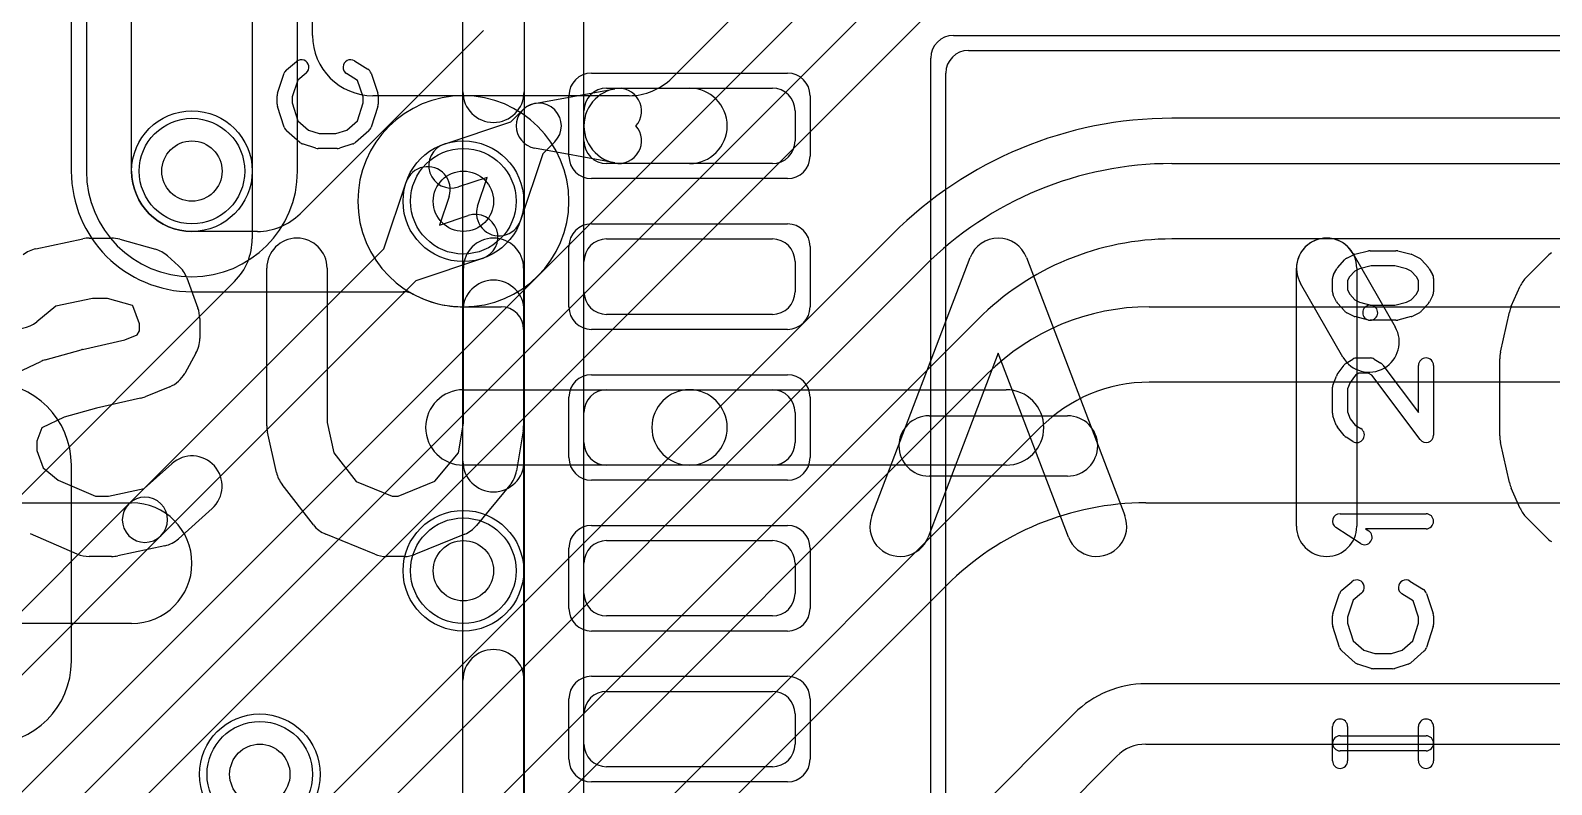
# Model space of a CAD drawing. Extents: x 0 to 20.5, y -0.9 to 20.
# Drawn here: x 9.76 to 14.81, y 10.47 to 12.97 of the extents above; entities that cross this region are included whole.
import ezdxf

# ---------------------------------------------------------------- set-up
doc = ezdxf.new("R2010")
doc.units = 0
for name, color, linetype in [('Hole', 1, 'CONTINUOUS'), ('L1', 3, 'CONTINUOUS'), ('L2', 3, 'CONTINUOUS'), ('L3', 3, 'CONTINUOUS'), ('L4', 3, 'CONTINUOUS'), ('MetalMask-A', 176, 'CONTINUOUS'), ('PartsArea-A', 111, 'CONTINUOUS'), ('PartsSilk-A', 221, 'CONTINUOUS'), ('PartsSilk-B', 221, 'CONTINUOUS'), ('Resist-A', 2, 'CONTINUOUS'), ('Resist-B', 2, 'CONTINUOUS'), ('Silk-A', 140, 'CONTINUOUS'), ('Silk-B', 140, 'CONTINUOUS')]:
    doc.layers.add(name, color=color, linetype=linetype)

msp = doc.modelspace()

# ---------------------------------------------------------------- linework, layer by layer
at = {"layer": 'Hole'}
for centre in [(10.3, 12.5), (11.2, 12.4), (11.2, 11.175), (10.525, 10.5)]:
    msp.add_circle(centre, 0.1, dxfattribs=at)
at = {"layer": 'L1'}
for p, q in [((9.89996, 13.3), (9.89996, 12.5)), ((10.1, 12.5), (10.1, 13.3)), ((11.26642, 12.96642), (10.65858, 12.35858)), ((12.875, 12.9), (15.725, 12.9)), ((12.8, 9.975), (12.8, 12.825)), ((11.43636, 12.72375), (11.70226, 12.77292)), ((11.675, 12.775), (12.225, 12.775)), ((11.725, 12.775), (11.95, 12.775)), ((11.13659, 12.58968), (11.35745, 12.66351)), ((11.35745, 12.66351), (11.39697, 12.70303)), ((11.6, 12.6), (11.6, 12.7)), ((12.3, 12.7), (12.3, 12.6)), ((11.70226, 12.52708), (11.43636, 12.57625)), ((11.50303, 12.59697), (11.46351, 12.55745)), ((11.46351, 12.55745), (11.38968, 12.33659)), ((12.225, 12.525), (11.675, 12.525)), ((11.95, 12.525), (11.725, 12.525)), ((11.27919, 12.47919), (11.18415, 12.44742)), ((11.24742, 12.38415), (11.27919, 12.47919)), ((10.51716, 12.3), (10.3, 12.3)), ((11.675, 12.275), (12.225, 12.275)), ((11.6, 12.1), (11.6, 12.2)), ((12.3, 12.2), (12.3, 12.1)), ((10.3, 12.09996), (11, 12.09996)), ((11.2, 12.04996), (11.32499, 12.04996)), ((12.225, 12.025), (11.675, 12.025)), ((11.39996, 11.97499), (11.39996, 8.69996)), ((11.2, 11.775), (11.95, 11.775)), ((11.675, 11.775), (12.225, 11.775)), ((11.95, 11.775), (13, 11.775)), ((11.6, 11.6), (11.6, 11.7)), ((12.3, 11.7), (12.3, 11.6)), ((9.90004, 10.875), (9.90004, 11.525)), ((11.95, 11.525), (11.2, 11.525)), ((12.225, 11.525), (11.675, 11.525)), ((13, 11.525), (11.95, 11.525)), ((9.34, 11.4), (10.1, 11.4)), ((11.675, 11.275), (12.225, 11.275)), ((11.6, 11.1), (11.6, 11.2)), ((12.3, 11.2), (12.3, 11.1)), ((10.1, 11), (9.34, 11)), ((12.225, 11.025), (11.675, 11.025)), ((11.675, 10.775), (12.225, 10.775)), ((11.6, 10.6), (11.6, 10.7)), ((12.3, 10.7), (12.3, 10.6)), ((12.225, 10.525), (11.675, 10.525))]:
    msp.add_line(p, q, dxfattribs=at)
for centre in [(10.3, 12.5), (11.2, 12.4), (11.2, 11.175), (10.525, 10.5)]:
    msp.add_circle(centre, 0.2, dxfattribs=at)
for centre, radius, start, end in [((12.875, 12.825), 0.075, 90, 180), ((11.725, 12.65), 0.125, 90, -90), ((11.675, 12.7), 0.075, 90, 180), ((11.7159, 12.69917), 0.075, -40.96673, 100.47674), ((11.95, 12.65), 0.125, -90, 90), ((12.225, 12.7), 0.075, 0, 90), ((11.45, 12.65), 0.075, 100.4784, -100.4784), ((11.45, 12.65), 0.075, -45, 135), ((11.7159, 12.60083), 0.075, -100.4784, 40.96673), ((11.16037, 12.51855), 0.075, 108.48568, -71.51587), ((11.675, 12.6), 0.075, 180, -90), ((12.225, 12.6), 0.075, -90, 0), ((10.3, 12.5), 0.40004, 180, -90), ((10.3, 12.5), 0.2, 180, -90), ((11.31855, 12.36037), 0.075, 161.51432, -18.48413), ((10.51716, 12.5), 0.2, -90, -45), ((11.675, 12.2), 0.075, 90, 180), ((12.225, 12.2), 0.075, 0, 90), ((11, 12.02499), 0.07497, 61.92751, 90), ((11.2, 12.4), 0.35004, -118.07172, -90), ((11.675, 12.1), 0.075, 180, -90), ((12.225, 12.1), 0.075, -90, 0), ((11.32499, 11.97499), 0.07497, 0, 90), ((9.625, 11.525), 0.27504, 0, 90), ((11.2, 11.65), 0.125, 90, -90), ((11.675, 11.7), 0.075, 90, 180), ((11.95, 11.65), 0.125, 90, -90), ((11.95, 11.65), 0.125, -90, 90), ((12.225, 11.7), 0.075, 0, 90), ((13, 11.65), 0.125, -90, 90), ((11.675, 11.6), 0.075, 180, -90), ((12.225, 11.6), 0.075, -90, 0), ((10.1, 11.2), 0.2, -90, 90), ((11.675, 11.2), 0.075, 90, 180), ((12.225, 11.2), 0.075, 0, 90), ((11.675, 11.1), 0.075, 180, -90), ((12.225, 11.1), 0.075, -90, 0), ((9.625, 10.875), 0.27504, -90, 0), ((11.675, 10.7), 0.075, 90, 180), ((12.225, 10.7), 0.075, 0, 90), ((11.675, 10.6), 0.075, 180, -90), ((12.225, 10.6), 0.075, -90, 0)]:
    msp.add_arc(centre, radius, start, end, dxfattribs=at)
at = {"layer": 'L2'}
for p, q in [((9.94996, 13.3), (9.94996, 12.5)), ((10.65004, 12.5), (10.65004, 13.3))]:
    msp.add_line(p, q, dxfattribs=at)
for centre in [(11.2, 11.175), (10.525, 10.5)]:
    msp.add_circle(centre, 0.2, dxfattribs=at)
for centre, start, end in [((11.2, 12.4), 90, -90), ((11.2, 12.4), -90, 90), ((10.3, 12.5), 180, 0)]:
    msp.add_arc(centre, 0.35004, start, end, dxfattribs=at)
at = {"layer": 'L3'}
for p, q in [((9.94996, 13.3), (9.94996, 12.5)), ((10.65004, 12.5), (10.65004, 13.3))]:
    msp.add_line(p, q, dxfattribs=at)
for centre in [(11.2, 11.175), (10.525, 10.5)]:
    msp.add_circle(centre, 0.2, dxfattribs=at)
for centre, start, end in [((11.2, 12.4), 90, -90), ((11.2, 12.4), -90, 90), ((10.3, 12.5), 180, 0)]:
    msp.add_arc(centre, 0.35004, start, end, dxfattribs=at)
at = {"layer": 'L4'}
for p, q in [((13.26119, 14.1784), (11.89141, 12.80862)), ((9.534, 10.23902), (13.44672, 14.15173)), ((13.55279, 14.04566), (9.64007, 10.13296)), ((9.74617, 10.02687), (13.65702, 13.93771)), ((10.5, 13.3), (10.5, 12.27574)), ((10.70004, 12.95004), (10.70004, 13.3)), ((11.74999, 12.75004), (10.90004, 12.75004)), ((17.07224, 12.67504), (13.54979, 12.67504)), ((13.54979, 12.525), (15.3349, 12.525)), ((10.93649, 12.24255), (11.01032, 12.46341)), ((11.15258, 12.41585), (11.12081, 12.32081)), ((11.12081, 12.32081), (11.21585, 12.35258)), ((12.62346, 12.29134), (9.91343, 9.58131)), ((15.3349, 12.275), (13.54979, 12.275)), ((10.09097, 11.39703), (10.93649, 12.24255)), ((11.26341, 12.21032), (11.04255, 12.13649)), ((10.01868, 9.47438), (12.72955, 12.18525)), ((10.44142, 12.13432), (8.96568, 10.65858)), ((11.04255, 12.13649), (10.19703, 11.29097)), ((12.90633, 12.00847), (10.19546, 9.2976)), ((13.47486, 12.04999), (17.46196, 12.04999)), ((10.30159, 9.19153), (12.93745, 11.82739)), ((17.46196, 11.79999), (13.47486, 11.79999)), ((13.11423, 11.65061), (10.47836, 9.01476)), ((9.23296, 10.53902), (10.09097, 11.39703)), ((13.46303, 11.4), (17.13697, 11.4)), ((10.19703, 11.29097), (9.33903, 10.43295)), ((10.18787, 8.51213), (12.80188, 11.12614)), ((17.13697, 10.8), (13.46303, 10.8)), ((13.22614, 10.70188), (10.61213, 8.08787)), ((13.46302, 10.59996), (17.13697, 10.59996)), ((10.75567, 7.94851), (13.36759, 10.56043))]:
    msp.add_line(p, q, dxfattribs=at)
for centre in [(10.3, 12.5), (11.2, 12.4), (11.2, 11.175), (10.525, 10.5)]:
    msp.add_circle(centre, 0.2, dxfattribs=at)
for centre, radius, start, end in [((10.90004, 12.95004), 0.2, 180, -90), ((11.74999, 12.95004), 0.2, -90, -45), ((13.5498, 11.365), 1.31004, 90.00044, 135), ((11.08145, 12.43963), 0.075, -18.48568, 161.51587), ((13.54979, 11.365), 1.16, 90, 134.99965), ((11.23963, 12.28145), 0.075, -71.51432, 108.48413), ((10.3, 12.27574), 0.2, -45, 0), ((13.54979, 11.365), 0.91, 90, 134.99955), ((13.47486, 11.28999), 0.76, 90, 135.00053), ((13.47486, 11.28999), 0.51, 90, 135.00079), ((10.144, 11.344), 0.075, -45, 135), ((10.144, 11.344), 0.075, 135, -45), ((13.46302, 10.465), 0.935, 89.99939, 135), ((13.46302, 10.465), 0.335, 89.99829, 135), ((13.46302, 10.465), 0.13496, 90, 135)]:
    msp.add_arc(centre, radius, start, end, dxfattribs=at)
at = {"layer": 'MetalMask-A'}
for p, q in [((12.875, 12.9), (15.725, 12.9)), ((12.8, 9.975), (12.8, 12.825)), ((11.675, 12.775), (12.225, 12.775)), ((11.6, 12.6), (11.6, 12.7)), ((12.3, 12.7), (12.3, 12.6)), ((12.225, 12.525), (11.675, 12.525)), ((11.675, 12.275), (12.225, 12.275)), ((11.6, 12.1), (11.6, 12.2)), ((12.3, 12.2), (12.3, 12.1)), ((12.225, 12.025), (11.675, 12.025)), ((11.675, 11.775), (12.225, 11.775)), ((11.6, 11.6), (11.6, 11.7)), ((12.3, 11.7), (12.3, 11.6)), ((12.225, 11.525), (11.675, 11.525)), ((11.675, 11.275), (12.225, 11.275)), ((11.6, 11.1), (11.6, 11.2)), ((12.3, 11.2), (12.3, 11.1)), ((12.225, 11.025), (11.675, 11.025)), ((11.675, 10.775), (12.225, 10.775)), ((11.6, 10.6), (11.6, 10.7)), ((12.3, 10.7), (12.3, 10.6)), ((12.225, 10.525), (11.675, 10.525))]:
    msp.add_line(p, q, dxfattribs=at)
for centre, start, end in [((12.875, 12.825), 90, 180), ((11.675, 12.7), 90, 180), ((12.225, 12.7), 0, 90), ((11.675, 12.6), 180, -90), ((12.225, 12.6), -90, 0), ((11.675, 12.2), 90, 180), ((12.225, 12.2), 0, 90), ((11.675, 12.1), 180, -90), ((12.225, 12.1), -90, 0), ((11.675, 11.7), 90, 180), ((12.225, 11.7), 0, 90), ((11.675, 11.6), 180, -90), ((12.225, 11.6), -90, 0), ((11.675, 11.2), 90, 180), ((12.225, 11.2), 0, 90), ((11.675, 11.1), 180, -90), ((12.225, 11.1), -90, 0), ((11.675, 10.7), 90, 180), ((12.225, 10.7), 0, 90), ((11.675, 10.6), 180, -90), ((12.225, 10.6), -90, 0)]:
    msp.add_arc(centre, 0.075, start, end, dxfattribs=at)
at = {"layer": 'PartsArea-A'}
msp.add_line((11.6, 9.525), (11.6, 13.275), dxfattribs=at)
at = {"layer": 'PartsSilk-A'}
for p, q in [((11.1984, 8.4), (11.1984, 14.4)), ((11.4016, 14.4), (11.4016, 8.5016)), ((10.83918, 12.86564), (10.88362, 12.83787)), ((10.58369, 12.7579), (10.60591, 12.82457)), ((10.61363, 12.83588), (10.64696, 12.86365)), ((10.67896, 12.82523), (10.6511, 12.80202)), ((10.8495, 12.80023), (10.81268, 12.82324)), ((10.89409, 12.82457), (10.91631, 12.7579)), ((10.6511, 12.80202), (10.63241, 12.74594)), ((10.86759, 12.74594), (10.8495, 12.80023)), ((10.58241, 12.72222), (10.58241, 12.75)), ((10.60582, 12.64516), (10.5836, 12.7146)), ((10.63241, 12.74594), (10.63241, 12.72612)), ((10.63241, 12.72612), (10.65132, 12.66702)), ((10.84868, 12.66702), (10.86759, 12.72612)), ((10.86759, 12.72612), (10.86759, 12.74594)), ((10.9164, 12.7146), (10.89418, 12.64516)), ((10.91759, 12.75), (10.91759, 12.72222)), ((10.65132, 12.66702), (10.68656, 12.63618)), ((10.81344, 12.63618), (10.84868, 12.66702)), ((10.65761, 12.59508), (10.61317, 12.63397)), ((10.68656, 12.63618), (10.72234, 12.625)), ((10.72234, 12.625), (10.77766, 12.625)), ((10.77766, 12.625), (10.81344, 12.63618)), ((10.88683, 12.63397), (10.84239, 12.59508)), ((10.71106, 12.57614), (10.66661, 12.59003)), ((10.78148, 12.575), (10.71852, 12.575)), ((10.83339, 12.59003), (10.78894, 12.57614)), ((14.12956, 12.21125), (14.15178, 12.22236)), ((14.1569, 12.22425), (14.20135, 12.23536)), ((14.20741, 12.23611), (14.29259, 12.23611)), ((14.29865, 12.23536), (14.3431, 12.22425)), ((14.34822, 12.22236), (14.37044, 12.21125)), ((14.0857, 12.15684), (14.09681, 12.17629)), ((14.09983, 12.1805), (14.12205, 12.2055)), ((14.15623, 12.16868), (14.13894, 12.14923)), ((14.17169, 12.17641), (14.15623, 12.16868)), ((14.21049, 12.18611), (14.17169, 12.17641)), ((14.28951, 12.18611), (14.21049, 12.18611)), ((14.32831, 12.17641), (14.28951, 12.18611)), ((14.34377, 12.16868), (14.32831, 12.17641)), ((14.36106, 12.14923), (14.34377, 12.16868)), ((14.37795, 12.2055), (14.40017, 12.1805)), ((14.40319, 12.17629), (14.4143, 12.15684)), ((14.08241, 12.1), (14.08241, 12.14444)), ((14.13894, 12.14923), (14.13241, 12.1378)), ((14.13241, 12.1378), (14.13241, 12.1059)), ((14.36759, 12.1378), (14.36106, 12.14923)), ((14.36759, 12.1059), (14.36759, 12.1378)), ((14.41759, 12.14444), (14.41759, 12.1)), ((14.09616, 12.0666), (14.08505, 12.08882)), ((14.12205, 12.03617), (14.09983, 12.06117)), ((14.13241, 12.1059), (14.1394, 12.09192)), ((14.1394, 12.09192), (14.15623, 12.07299)), ((14.15623, 12.07299), (14.17169, 12.06526)), ((14.17169, 12.06526), (14.21347, 12.05481)), ((14.28951, 12.05556), (14.32831, 12.06526)), ((14.32831, 12.06526), (14.34377, 12.07299)), ((14.34377, 12.07299), (14.3606, 12.09192)), ((14.3606, 12.09192), (14.36759, 12.1059)), ((14.40017, 12.06117), (14.37795, 12.03617)), ((14.41495, 12.08882), (14.40384, 12.0666)), ((14.15178, 12.01931), (14.12956, 12.03042)), ((14.20135, 12.00631), (14.1569, 12.01742)), ((14.20741, 12.05556), (14.28951, 12.05556)), ((14.3431, 12.01742), (14.29865, 12.00631)), ((14.37044, 12.03042), (14.34822, 12.01931)), ((14.29259, 12.00556), (14.20741, 12.00556)), ((14.0983, 11.82581), (14.12052, 11.85637)), ((14.12749, 11.86287), (14.14971, 11.87676)), ((14.16296, 11.88056), (14.20741, 11.88056)), ((14.22066, 11.87676), (14.24288, 11.86287)), ((14.24961, 11.8567), (14.36759, 11.69983)), ((14.36759, 11.69983), (14.36759, 11.85556)), ((14.41759, 11.85556), (14.41759, 11.625)), ((14.0842, 11.79261), (14.09531, 11.82039)), ((14.15811, 11.82304), (14.14057, 11.79893)), ((14.17013, 11.83056), (14.15811, 11.82304)), ((14.20024, 11.83056), (14.17013, 11.83056)), ((14.21244, 11.82293), (14.20024, 11.83056)), ((14.37261, 11.60997), (14.21244, 11.82293)), ((14.08241, 11.69722), (14.08241, 11.78333)), ((14.14057, 11.79893), (14.13241, 11.77852)), ((14.13241, 11.77852), (14.13241, 11.70162)), ((14.09503, 11.65813), (14.08392, 11.68868)), ((14.13241, 11.70162), (14.14061, 11.67908)), ((14.14061, 11.67908), (14.1576, 11.65783)), ((14.1576, 11.65783), (14.17621, 11.6462)), ((14.12122, 11.62327), (14.099, 11.65105)), ((14.14971, 11.6038), (14.12749, 11.61769)), ((14.10741, 11.36389), (14.39259, 11.36389)), ((14.1753, 11.26513), (14.09382, 11.31791)), ((14.39259, 11.31389), (14.19199, 11.31389)), ((14.19199, 11.31389), (14.20248, 11.30709)), ((14.08369, 11.0329), (14.10591, 11.09957)), ((14.11363, 11.11088), (14.14696, 11.13865)), ((14.17896, 11.10023), (14.1511, 11.07702)), ((14.3495, 11.07523), (14.31268, 11.09824)), ((14.33918, 11.14064), (14.38362, 11.11287)), ((14.39409, 11.09957), (14.41631, 11.0329)), ((14.1511, 11.07702), (14.13241, 11.02094)), ((14.36759, 11.02094), (14.3495, 11.07523)), ((14.08241, 10.99722), (14.08241, 11.025)), ((14.13241, 11.02094), (14.13241, 11.00112)), ((14.13241, 11.00112), (14.15132, 10.94202)), ((14.34868, 10.94202), (14.36759, 11.00112)), ((14.36759, 11.00112), (14.36759, 11.02094)), ((14.41759, 11.025), (14.41759, 10.99722)), ((14.10582, 10.92016), (14.0836, 10.9896)), ((14.4164, 10.9896), (14.39418, 10.92016)), ((14.15761, 10.87008), (14.11317, 10.90897)), ((14.15132, 10.94202), (14.18656, 10.91118)), ((14.18656, 10.91118), (14.22234, 10.9)), ((14.22234, 10.9), (14.27766, 10.9)), ((14.27766, 10.9), (14.31344, 10.91118)), ((14.31344, 10.91118), (14.34868, 10.94202)), ((14.38683, 10.90897), (14.34239, 10.87008)), ((14.21106, 10.85114), (14.16661, 10.86503)), ((14.28148, 10.85), (14.21852, 10.85)), ((14.33339, 10.86503), (14.28894, 10.85114)), ((14.08241, 10.54444), (14.08241, 10.65833)), ((14.13241, 10.65833), (14.13241, 10.54444)), ((14.36759, 10.54444), (14.36759, 10.65833)), ((14.41759, 10.65833), (14.41759, 10.54444)), ((14.10741, 10.62778), (14.39259, 10.62778)), ((14.39259, 10.57778), (14.10741, 10.57778))]:
    msp.add_line(p, q, dxfattribs=at)
for centre, start, end in [((10.66296, 12.84444), -50.2091, 129.8005), ((10.82593, 12.84444), 57.99462, -122.00075), ((10.62963, 12.81667), 129.7909, 161.57954), ((10.87037, 12.81667), 18.42046, 57.99462), ((10.60741, 12.75), 161.57954, 180), ((10.60741, 12.72222), 180, -162.25358), ((10.89259, 12.75), 0, 18.42046), ((10.89259, 12.72222), -17.74642, 0), ((10.62963, 12.65278), -162.25358, -131.18808), ((10.87037, 12.65278), -48.81192, -17.74642), ((10.67407, 12.61389), -131.18808, -107.36223), ((10.71852, 12.6), -107.36223, -90), ((10.78148, 12.6), -90, -72.63777), ((10.82593, 12.61389), -72.63777, -48.81192), ((14.14074, 12.18889), 116.56505, 138.37217), ((14.16296, 12.2), 104.03068, 116.56505), ((14.20741, 12.21111), 90, 104.03068), ((14.29259, 12.21111), 75.96932, 90), ((14.33704, 12.2), 63.43495, 75.96932), ((14.35926, 12.18889), 41.62783, 63.43495), ((14.11852, 12.16389), 138.37217, 150.26649), ((14.38148, 12.16389), 29.73351, 41.62783), ((14.10741, 12.14444), 150.26649, 180), ((14.39259, 12.14444), 0, 29.73351), ((14.10741, 12.1), 180, -153.43495), ((14.11852, 12.07778), -153.43495, -138.37217), ((14.38148, 12.07778), -41.62783, -26.56505), ((14.39259, 12.1), -26.56505, 0), ((14.14074, 12.05278), -138.37217, -116.56505), ((14.16296, 12.04167), -116.56505, -104.03068), ((14.20741, 12.03056), 90, -90), ((14.20741, 12.03056), -104.03068, 75.96679), ((14.29259, 12.03056), -90, -75.96932), ((14.33704, 12.04167), -75.96932, -63.43495), ((14.35926, 12.05278), -63.43495, -41.62783), ((14.14074, 11.84167), 122.00538, 143.97932), ((14.16296, 11.85556), 90, 122.01002), ((14.20741, 11.85556), 57.99462, 90), ((14.22963, 11.84167), 36.9524, 57.98998), ((14.39259, 11.85556), 0, 180), ((14.11852, 11.81111), 143.98274, 158.20215), ((14.10741, 11.78333), 158.2071, 180), ((14.10741, 11.69722), 180, -160.01539), ((14.11852, 11.66667), -160.02081, -141.34522), ((14.14074, 11.63889), -141.33303, -122.01002), ((14.16296, 11.625), -122.00538, 57.98998), ((14.39259, 11.625), -143.0476, 0), ((14.10741, 11.33889), 90, -122.93381), ((14.39259, 11.33889), -90, 90), ((14.18889, 11.28611), -122.93354, 57.06619), ((14.12963, 11.09167), 129.7909, 161.57954), ((14.16296, 11.11944), -50.2091, 129.8005), ((14.32593, 11.11944), 57.99462, -122.00075), ((14.37037, 11.09167), 18.42046, 57.99462), ((14.10741, 11.025), 161.57954, 180), ((14.10741, 10.99722), 180, -162.25358), ((14.39259, 11.025), 0, 18.42046), ((14.39259, 10.99722), -17.74642, 0), ((14.12963, 10.92778), -162.25358, -131.18808), ((14.37037, 10.92778), -48.81192, -17.74642), ((14.17407, 10.88889), -131.18808, -107.36223), ((14.21852, 10.875), -107.36223, -90), ((14.28148, 10.875), -90, -72.63777), ((14.32593, 10.88889), -72.63777, -48.81192), ((14.10741, 10.65833), 0, 180), ((14.39259, 10.65833), 0, 180), ((14.10741, 10.60278), 90, -90), ((14.39259, 10.60278), -90, 90), ((14.10741, 10.54444), 180, 0), ((14.39259, 10.54444), 180, 0)]:
    msp.add_arc(centre, 0.025, start, end, dxfattribs=at)
at = {"layer": 'PartsSilk-B'}
for p, q in [((9.78274, 12.24222), (9.9383, 12.27556)), ((9.95926, 12.27778), (10.03333, 12.27778)), ((10.06041, 12.27404), (10.17893, 12.2407)), ((10.21874, 12.21878), (10.25578, 12.18545)), ((12.5547, 11.35782), (12.88062, 12.21338)), ((13.06752, 12.21338), (13.39345, 11.35782)), ((14.14962, 12.22768), (14.29036, 11.98323)), ((14.72559, 12.14849), (14.79225, 12.21515)), ((10.54815, 11.65556), (10.54815, 12.17778)), ((10.74815, 12.17778), (10.74815, 11.66654)), ((11.2, 11.66384), (11.2, 12.17778)), ((11.4, 12.17778), (11.4, 11.65556)), ((13.96296, 11.32222), (13.96296, 12.17778)), ((14.16296, 12.17778), (14.16296, 11.32222)), ((10.28266, 12.14584), (10.3197, 12.04584)), ((14.11704, 11.88343), (13.9763, 12.12788)), ((14.67529, 12.05172), (14.70492, 12.11839)), ((9.96986, 12.07778), (9.8483, 12.05173)), ((10.01953, 12.07778), (9.96986, 12.07778)), ((10.10231, 12.0545), (10.01953, 12.07778)), ((9.8483, 12.05173), (9.78554, 12.00038)), ((10.10368, 12.05326), (10.10231, 12.0545)), ((10.12593, 11.99319), (10.10368, 12.05326)), ((10.32593, 12.01111), (10.32593, 11.94444)), ((14.63942, 11.89947), (14.66905, 12.0328)), ((10.07729, 11.94016), (10.11853, 11.95704)), ((10.11853, 11.95704), (10.12593, 11.97036)), ((10.12593, 11.97036), (10.12593, 11.99319)), ((9.81367, 11.87405), (9.93219, 11.90738)), ((9.93731, 11.90867), (10.07729, 11.94016)), ((9.67977, 11.81276), (9.79829, 11.86832)), ((10.31334, 11.89587), (10.2763, 11.82921)), ((12.97407, 11.89688), (12.7416, 11.28662)), ((13.20655, 11.28662), (12.97407, 11.89688)), ((14.63704, 11.62222), (14.63704, 11.87778)), ((10.22676, 11.78523), (10.14528, 11.75189)), ((9.98379, 11.71413), (9.87573, 11.68374)), ((10.12936, 11.74688), (9.98379, 11.71413)), ((9.87573, 11.68374), (9.80177, 11.64907)), ((10.74815, 11.66654), (10.77052, 11.56586)), ((11.1836, 11.56541), (11.2, 11.66384)), ((12.74444, 11.68889), (13.2037, 11.68889)), ((9.80177, 11.64907), (9.78519, 11.6043)), ((9.78519, 11.6043), (9.78519, 11.57348)), ((10.58016, 11.50053), (10.55053, 11.63387)), ((11.39864, 11.63912), (11.37642, 11.50578)), ((9.78519, 11.57348), (9.80657, 11.51575)), ((10.77052, 11.56586), (10.84404, 11.47134)), ((11.10578, 11.47202), (11.1836, 11.56541)), ((14.66905, 11.4672), (14.63942, 11.60053)), ((9.80657, 11.51575), (9.85609, 11.47524)), ((10.14183, 11.44775), (10.2331, 11.52989)), ((9.85609, 11.47524), (9.97979, 11.42222)), ((10.70254, 11.3275), (10.59884, 11.46083)), ((10.84404, 11.47134), (10.9641, 11.42222)), ((10.98404, 11.42222), (11.10578, 11.47202)), ((11.3546, 11.4582), (11.24349, 11.32487)), ((13.2037, 11.48889), (12.74444, 11.48889)), ((9.97979, 11.42222), (10.02273, 11.42222)), ((10.02273, 11.42222), (10.14183, 11.44775)), ((10.9641, 11.42222), (10.98404, 11.42222)), ((14.70492, 11.38161), (14.67529, 11.44828)), ((10.3669, 11.38123), (10.25579, 11.28123)), ((14.79225, 11.28485), (14.72559, 11.35151)), ((9.91987, 11.23031), (9.76431, 11.29698)), ((10.20985, 11.25778), (10.05429, 11.22444)), ((10.90657, 11.22967), (10.74361, 11.29634)), ((11.20453, 11.29634), (11.04156, 11.22967)), ((10.03333, 11.22222), (9.95926, 11.22222)), ((11.0037, 11.22222), (10.94444, 11.22222))]:
    msp.add_line(p, q, dxfattribs=at)
for centre, start, end in [((9.95926, 12.17778), 90, 102.09677), ((10.03333, 12.17778), 74.28757, 90), ((10.64815, 12.17778), 0, 180), ((11.3, 12.17778), 0, 180), ((12.97407, 12.17778), 20.85446, 159.14554), ((14.06296, 12.17778), 29.93392, -150.06918), ((14.06296, 12.17778), 0, 180), ((9.8037, 12.14444), 102.09876, 129.28711), ((10.15185, 12.14444), 48.0196, 74.28856), ((14.86296, 12.14444), 122.7397, 135), ((10.18889, 12.11111), 20.32334, 48.01792), ((9.72222, 12.07778), 129.28618, -50.71289), ((14.7963, 12.07778), 135, 156.03831), ((10.22593, 12.01111), 0, 20.32463), ((14.76667, 12.01111), 156.03926, 167.47074), ((14.2037, 11.93333), -150.06608, 29.93082), ((9.95926, 11.81111), 102.67982, 105.70536), ((10.22593, 11.94444), -29.05906, 0), ((9.84074, 11.77778), 105.70536, 115.1197), ((14.73704, 11.87778), 167.47306, 180), ((10.18889, 11.87778), -67.7464, -29.05898), ((10.10741, 11.84444), -77.32018, -67.7466), ((10.64815, 11.65556), 180, -167.47165), ((11.3, 11.65556), -9.46232, 0), ((12.74444, 11.58889), 90, -90), ((13.2037, 11.58889), -90, 90), ((14.73704, 11.62222), 180, -167.47074), ((10.3, 11.45556), -48.01151, 131.9875), ((11.27778, 11.52222), -39.80704, -9.46093), ((10.67778, 11.52222), -167.47306, -142.12531), ((14.76667, 11.48889), -167.47306, -156.03831), ((12.64815, 11.32222), 159.14554, -20.85401), ((13.3, 11.32222), -159.14554, 20.8546), ((14.7963, 11.42222), -156.03926, -135), ((10.78148, 11.38889), -142.12853, -112.25039), ((11.16667, 11.38889), -67.7517, -39.80599), ((14.06296, 11.32222), 180, 0), ((10.18889, 11.35556), -77.90124, -48.01151), ((14.86296, 11.35556), -135, -122.74137), ((9.95926, 11.32222), -113.19859, -90), ((10.03333, 11.32222), -90, -77.90124), ((10.94444, 11.32222), -112.2536, -90), ((11.0037, 11.32222), -90, -67.75084)]:
    msp.add_arc(centre, 0.1, start, end, dxfattribs=at)
at = {"layer": 'Resist-A'}
for p, q in [((12.825, 12.95), (15.775, 12.95)), ((12.75, 9.925), (12.75, 12.875)), ((11.625, 12.825), (12.275, 12.825)), ((11.55, 12.55), (11.55, 12.75)), ((12.35, 12.75), (12.35, 12.55)), ((12.275, 12.475), (11.625, 12.475)), ((11.625, 12.325), (12.275, 12.325)), ((11.55, 12.05), (11.55, 12.25)), ((12.35, 12.25), (12.35, 12.05)), ((12.275, 11.975), (11.625, 11.975)), ((11.625, 11.825), (12.275, 11.825)), ((11.55, 11.55), (11.55, 11.75)), ((12.35, 11.75), (12.35, 11.55)), ((12.275, 11.475), (11.625, 11.475)), ((11.625, 11.325), (12.275, 11.325)), ((11.55, 11.05), (11.55, 11.25)), ((12.35, 11.25), (12.35, 11.05)), ((12.275, 10.975), (11.625, 10.975)), ((11.625, 10.825), (12.275, 10.825)), ((11.55, 10.55), (11.55, 10.75)), ((12.35, 10.75), (12.35, 10.55)), ((12.275, 10.475), (11.625, 10.475))]:
    msp.add_line(p, q, dxfattribs=at)
for centre in [(10.3, 12.5), (11.2, 12.4), (11.2, 11.175), (10.525, 10.5)]:
    msp.add_circle(centre, 0.175, dxfattribs=at)
for centre, start, end in [((12.825, 12.875), 90, 180), ((11.625, 12.75), 90, 180), ((12.275, 12.75), 0, 90), ((11.625, 12.55), 180, -90), ((12.275, 12.55), -90, 0), ((11.625, 12.25), 90, 180), ((12.275, 12.25), 0, 90), ((11.625, 12.05), 180, -90), ((12.275, 12.05), -90, 0), ((11.625, 11.75), 90, 180), ((12.275, 11.75), 0, 90), ((11.625, 11.55), 180, -90), ((12.275, 11.55), -90, 0), ((11.625, 11.25), 90, 180), ((12.275, 11.25), 0, 90), ((11.625, 11.05), 180, -90), ((12.275, 11.05), -90, 0), ((11.625, 10.75), 90, 180), ((12.275, 10.75), 0, 90), ((11.625, 10.55), 180, -90), ((12.275, 10.55), -90, 0)]:
    msp.add_arc(centre, 0.075, start, end, dxfattribs=at)
at = {"layer": 'Resist-B'}
for centre in [(10.3, 12.5), (11.2, 12.4), (11.2, 11.175), (10.525, 10.5)]:
    msp.add_circle(centre, 0.175, dxfattribs=at)
at = {"layer": 'Silk-A'}
for p, q in [((11.1984, 12.76308), (11.1984, 13.06848)), ((11.4016, 13.06848), (11.4016, 12.76308)), ((11.1984, 11.53808), (11.1984, 12.03692)), ((11.4016, 12.03692), (11.4016, 11.53808)), ((11.1984, 8.4), (11.1984, 10.81192)), ((11.4016, 10.81192), (11.4016, 8.5016))]:
    msp.add_line(p, q, dxfattribs=at)
for centre, start, end in [((11.3, 12.76308), 180, 0), ((11.3, 12.03692), 0, 180), ((11.3, 11.53808), 180, 0), ((11.3, 10.81192), 0, 180)]:
    msp.add_arc(centre, 0.1016, start, end, dxfattribs=at)
at = {"layer": 'Silk-B'}
for p, q in [((9.78274, 12.24222), (9.9383, 12.27556)), ((9.95926, 12.27778), (10.03333, 12.27778)), ((10.06041, 12.27404), (10.17893, 12.2407)), ((10.21874, 12.21878), (10.25578, 12.18545)), ((12.5547, 11.35782), (12.88062, 12.21338)), ((13.06752, 12.21338), (13.39345, 11.35782)), ((14.14962, 12.22768), (14.29036, 11.98323)), ((14.72559, 12.14849), (14.79225, 12.21515)), ((10.54815, 11.65556), (10.54815, 12.17778)), ((10.74815, 12.17778), (10.74815, 11.66654)), ((11.2, 11.66384), (11.2, 12.17778)), ((11.4, 12.17778), (11.4, 11.65556)), ((13.96296, 11.32222), (13.96296, 12.17778)), ((14.16296, 12.17778), (14.16296, 11.32222)), ((10.28266, 12.14584), (10.3197, 12.04584)), ((14.11704, 11.88343), (13.9763, 12.12788)), ((14.67529, 12.05172), (14.70492, 12.11839)), ((9.96986, 12.07778), (9.8483, 12.05173)), ((10.01953, 12.07778), (9.96986, 12.07778)), ((10.10231, 12.0545), (10.01953, 12.07778)), ((9.8483, 12.05173), (9.78554, 12.00038)), ((10.10368, 12.05326), (10.10231, 12.0545)), ((10.12593, 11.99319), (10.10368, 12.05326)), ((10.32593, 12.01111), (10.32593, 11.94444)), ((14.63942, 11.89947), (14.66905, 12.0328)), ((10.07729, 11.94016), (10.11853, 11.95704)), ((10.11853, 11.95704), (10.12593, 11.97036)), ((10.12593, 11.97036), (10.12593, 11.99319)), ((9.81367, 11.87405), (9.93219, 11.90738)), ((9.93731, 11.90867), (10.07729, 11.94016)), ((9.67977, 11.81276), (9.79829, 11.86832)), ((10.31334, 11.89587), (10.2763, 11.82921)), ((12.97407, 11.89688), (12.7416, 11.28662)), ((13.20655, 11.28662), (12.97407, 11.89688)), ((14.63704, 11.62222), (14.63704, 11.87778)), ((10.22676, 11.78523), (10.14528, 11.75189)), ((9.98379, 11.71413), (9.87573, 11.68374)), ((10.12936, 11.74688), (9.98379, 11.71413)), ((9.87573, 11.68374), (9.80177, 11.64907)), ((10.74815, 11.66654), (10.77052, 11.56586)), ((11.1836, 11.56541), (11.2, 11.66384)), ((12.74444, 11.68889), (13.2037, 11.68889)), ((9.80177, 11.64907), (9.78519, 11.6043)), ((9.78519, 11.6043), (9.78519, 11.57348)), ((10.58016, 11.50053), (10.55053, 11.63387)), ((11.39864, 11.63912), (11.37642, 11.50578)), ((9.78519, 11.57348), (9.80657, 11.51575)), ((10.77052, 11.56586), (10.84404, 11.47134)), ((11.10578, 11.47202), (11.1836, 11.56541)), ((14.66905, 11.4672), (14.63942, 11.60053)), ((9.80657, 11.51575), (9.85609, 11.47524)), ((10.14183, 11.44775), (10.2331, 11.52989)), ((9.85609, 11.47524), (9.97979, 11.42222)), ((10.70254, 11.3275), (10.59884, 11.46083)), ((10.84404, 11.47134), (10.9641, 11.42222)), ((10.98404, 11.42222), (11.10578, 11.47202)), ((11.3546, 11.4582), (11.24349, 11.32487)), ((13.2037, 11.48889), (12.74444, 11.48889)), ((9.97979, 11.42222), (10.02273, 11.42222)), ((10.02273, 11.42222), (10.14183, 11.44775)), ((10.9641, 11.42222), (10.98404, 11.42222)), ((14.70492, 11.38161), (14.67529, 11.44828)), ((10.3669, 11.38123), (10.25579, 11.28123)), ((14.79225, 11.28485), (14.72559, 11.35151)), ((9.91987, 11.23031), (9.76431, 11.29698)), ((10.20985, 11.25778), (10.05429, 11.22444)), ((10.90657, 11.22967), (10.74361, 11.29634)), ((11.20453, 11.29634), (11.04156, 11.22967)), ((10.03333, 11.22222), (9.95926, 11.22222)), ((11.0037, 11.22222), (10.94444, 11.22222))]:
    msp.add_line(p, q, dxfattribs=at)
for centre, start, end in [((9.95926, 12.17778), 90, 102.09677), ((10.03333, 12.17778), 74.28757, 90), ((10.64815, 12.17778), 0, 180), ((11.3, 12.17778), 0, 180), ((12.97407, 12.17778), 20.85446, 159.14554), ((14.06296, 12.17778), 29.93392, -150.06918), ((14.06296, 12.17778), 0, 180), ((9.8037, 12.14444), 102.09876, 129.28711), ((10.15185, 12.14444), 48.0196, 74.28856), ((14.86296, 12.14444), 122.7397, 135), ((10.18889, 12.11111), 20.32334, 48.01792), ((9.72222, 12.07778), 129.28618, -50.71289), ((14.7963, 12.07778), 135, 156.03831), ((10.22593, 12.01111), 0, 20.32463), ((14.76667, 12.01111), 156.03926, 167.47074), ((14.2037, 11.93333), -150.06608, 29.93082), ((9.95926, 11.81111), 102.67982, 105.70536), ((10.22593, 11.94444), -29.05906, 0), ((9.84074, 11.77778), 105.70536, 115.1197), ((14.73704, 11.87778), 167.47306, 180), ((10.18889, 11.87778), -67.7464, -29.05898), ((10.10741, 11.84444), -77.32018, -67.7466), ((10.64815, 11.65556), 180, -167.47165), ((11.3, 11.65556), -9.46232, 0), ((12.74444, 11.58889), 90, -90), ((13.2037, 11.58889), -90, 90), ((14.73704, 11.62222), 180, -167.47074), ((10.3, 11.45556), -48.01151, 131.9875), ((11.27778, 11.52222), -39.80704, -9.46093), ((10.67778, 11.52222), -167.47306, -142.12531), ((14.76667, 11.48889), -167.47306, -156.03831), ((12.64815, 11.32222), 159.14554, -20.85401), ((13.3, 11.32222), -159.14554, 20.8546), ((14.7963, 11.42222), -156.03926, -135), ((10.78148, 11.38889), -142.12853, -112.25039), ((11.16667, 11.38889), -67.7517, -39.80599), ((14.06296, 11.32222), 180, 0), ((10.18889, 11.35556), -77.90124, -48.01151), ((14.86296, 11.35556), -135, -122.74137), ((9.95926, 11.32222), -113.19859, -90), ((10.03333, 11.32222), -90, -77.90124), ((10.94444, 11.32222), -112.2536, -90), ((11.0037, 11.32222), -90, -67.75084)]:
    msp.add_arc(centre, 0.1, start, end, dxfattribs=at)

doc.saveas('drawing.dxf')
